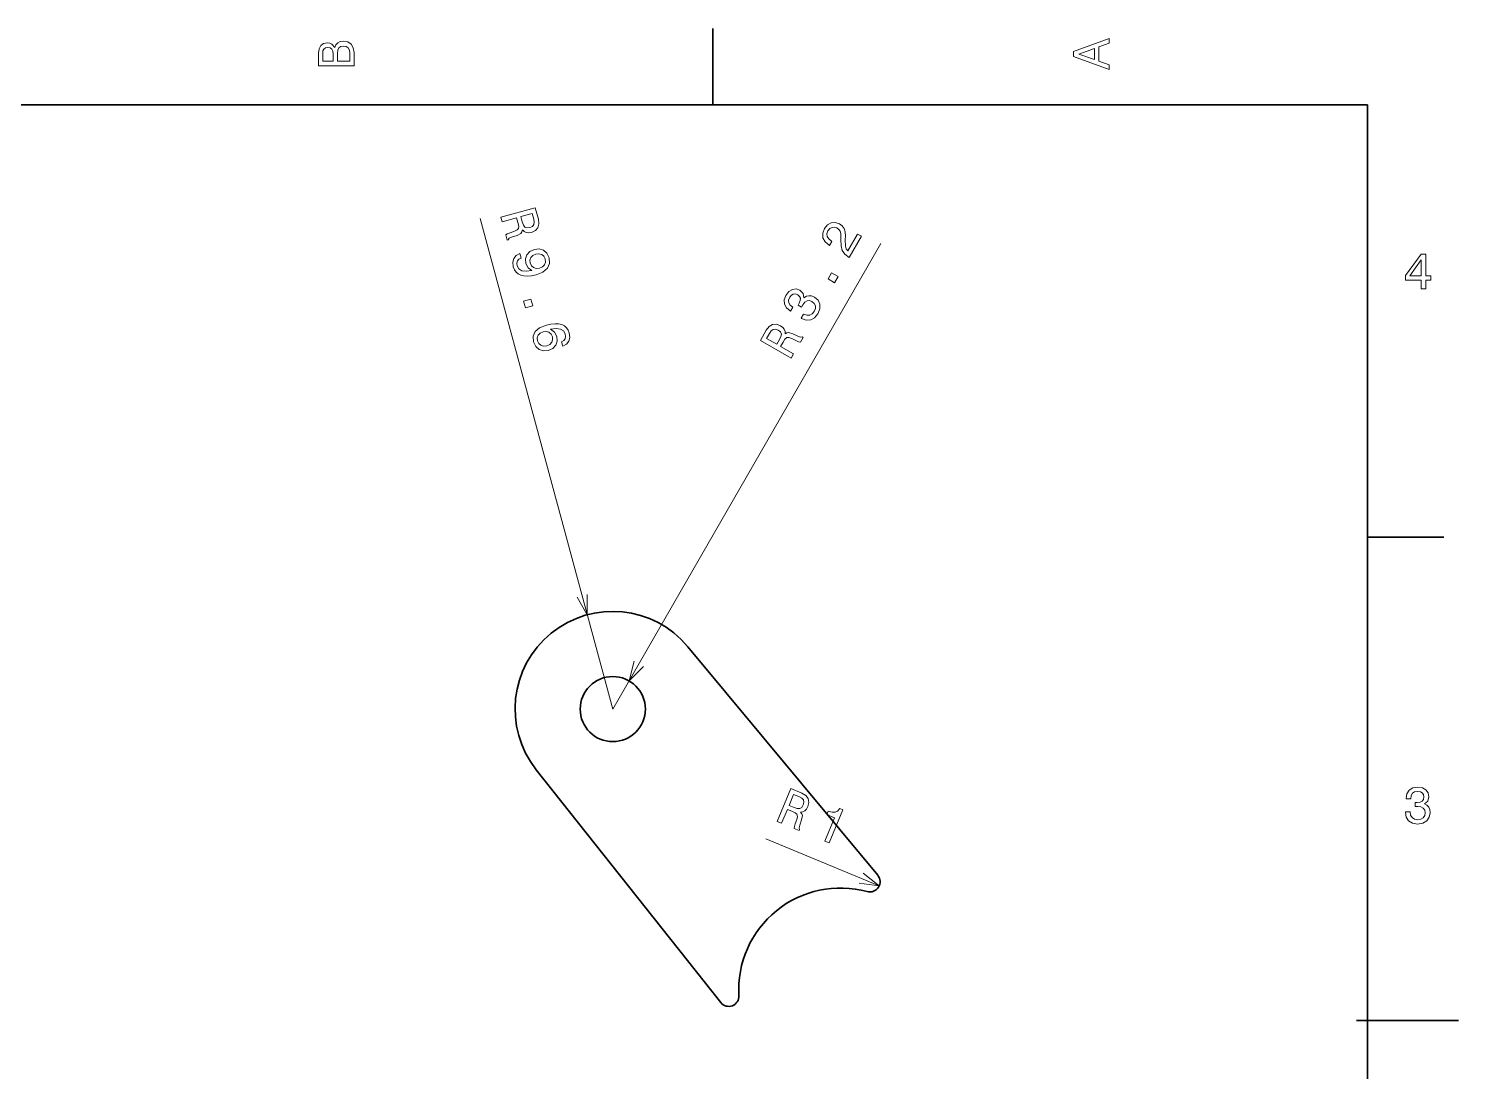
# Model space of a CAD drawing. Extents: x 0 to 296, y 0 to 210.
# Drawn here: x 155.5 to 295.9, y 105 to 207.5 of the extents above; entities that cross this region are included whole.
import ezdxf

# ---------------------------------------------------------------- set-up
doc = ezdxf.new("R2010")
doc.units = 0

msp = doc.modelspace()

# ---------------------------------------------------------------- linework, layer by layer
at = {"color": 7, "lineweight": 35, "ltscale": 0.1875}
for p, q in [((222.699997, 200), (222.699997, 207.5)), ((287, 157.5), (294.5, 157.5))]:
    msp.add_line(p, q, dxfattribs=at)
at = {"color": 7, "lineweight": 35}
for p, q in [((287, 200), (10, 200)), ((287, 10), (287, 200)), ((220.242493, 146.745972), (238.887253, 124.277405)), ((205.331146, 134.652771), (223.466049, 111.770706))]:
    msp.add_line(p, q, dxfattribs=at)
at = {"color": 7, "lineweight": 13}
for q in [(199.827682, 188.828552), (239.182816, 186.381454)]:
    msp.add_line((212.854797, 140.615555), q, dxfattribs=at)
at = {"color": 7, "lineweight": 13, "ltscale": 0.301801}
msp.add_line((239.041885, 123.256866), (227.885117, 127.867813), dxfattribs=at)
at = {"color": 7, "lineweight": 35, "ltscale": 0.25}
msp.add_line((285.941101, 110), (295.941101, 110), dxfattribs=at)
at = {"color": 7, "lineweight": 13}
for points in [[(261.633209, 203.466858), (261.633209, 203.930847), (260.604401, 204.298996), (260.604401, 205.695969), (261.633209, 206.064133), (261.633209, 206.538193), (258.128174, 205.257217), (258.128174, 204.742798)], [(185.542007, 205.630417), (185.249496, 205.983429), (185.052811, 206.074219), (184.81073, 206.104477), (184.432495, 206.03891), (184.160156, 205.842224), (183.993729, 205.524506), (183.933212, 205.080704), (183.933212, 203.835022), (187.433212, 203.835022), (187.433212, 205.151306), (187.36261, 205.620331), (187.155838, 205.968307), (186.828018, 206.185165), (186.384216, 206.260818), (186.08667, 206.215424), (185.839554, 206.094391), (185.65799, 205.897705)], [(185.385666, 204.984879), (185.385666, 204.298996), (184.351807, 204.298996), (184.351807, 205.025223), (184.382065, 205.297562), (184.472839, 205.489197), (184.629181, 205.605194), (184.86116, 205.645538), (185.093155, 205.600143), (185.254532, 205.479111), (185.355408, 205.272339)], [(187.014618, 205.095825), (187.014618, 204.298996), (185.809296, 204.298996), (185.809296, 205.050446), (185.844589, 205.368164), (185.9505, 205.595108), (186.132065, 205.731277), (186.394302, 205.776657), (186.671692, 205.731277), (186.863327, 205.605194), (186.979324, 205.393372)], [(260.17572, 204.460388), (258.632477, 205), (260.17572, 205.539627)], [(201.861053, 188.97049), (201.983398, 188.5177), (203.409897, 188.903137), (203.534882, 188.440613), (203.61235, 188.095871), (203.602081, 187.863235), (203.472977, 187.702972), (203.198883, 187.576675), (202.767288, 187.433929), (202.48793, 187.327118), (202.333313, 187.222641), (202.471436, 186.711426), (202.56395, 186.73642), (202.670013, 186.885239), (202.912659, 186.992599), (203.44873, 187.174011), (203.830475, 187.365967), (203.926804, 187.512146), (203.971939, 187.712418), (204.146271, 187.550568), (204.353516, 187.460266), (204.591415, 187.430527), (204.857346, 187.471039), (205.247894, 187.649689), (205.501999, 187.927307), (205.600189, 188.298645), (205.545074, 188.753906), (205.239883, 189.883438)], [(205.097046, 188.768677), (205.148071, 188.463806), (205.112137, 188.229462), (204.977249, 188.051971), (204.721313, 187.935791), (204.425781, 187.908173), (204.219864, 187.993591), (204.071716, 188.193878), (203.964493, 188.494019), (203.82373, 189.014954), (204.948395, 189.318848)], [(236.078629, 184.996292), (237.278198, 187.081482), (236.902252, 187.29776), (235.954163, 185.649719), (235.801514, 185.859711), (235.721558, 186.115158), (235.690338, 186.778946), (235.707565, 187.112305), (235.685562, 187.508972), (235.58519, 187.840164), (235.395172, 188.106567), (235.127426, 188.318771), (234.717468, 188.455704), (234.31076, 188.416229), (233.946091, 188.207092), (233.646637, 187.838272), (233.479538, 187.375854), (233.501419, 186.938538), (233.711075, 186.544464), (234.103622, 186.225555), (234.164825, 186.190353), (234.393661, 186.588165), (234.358688, 186.608276), (234.084061, 186.818634), (233.933395, 187.062408), (233.901642, 187.330841), (233.996902, 187.607681), (234.186478, 187.83609), (234.4039, 187.961182), (234.644806, 187.985504), (234.884155, 187.906006), (235.067642, 187.75972), (235.190338, 187.578583), (235.258499, 187.35318), (235.278992, 187.085403), (235.270508, 186.747009), (235.29509, 186.162689), (235.41008, 185.695068), (235.656693, 185.314667), (236.065521, 185.003845)], [(203.728867, 185.383224), (203.363983, 185.206268), (203.123566, 184.916672), (203.028, 184.535614), (203.078247, 184.07901), (203.189941, 183.80098), (203.34729, 183.56662), (203.557419, 183.388306), (203.821625, 183.261185), (204.12886, 183.187469), (204.488876, 183.16983), (204.885727, 183.209137), (205.330475, 183.303192), (205.994598, 183.571442), (206.43161, 183.945496), (206.630859, 184.40683), (206.597198, 184.956696), (206.380646, 185.410156), (206.049606, 185.707275), (205.62619, 185.843628), (205.152359, 185.799194), (204.706009, 185.595001), (204.41243, 185.270142), (204.280563, 184.868835), (204.324615, 184.415787), (204.540771, 183.983124), (204.91655, 183.71376), (204.355087, 183.64563), (203.928375, 183.69751), (203.635086, 183.874237), (203.473907, 184.18071), (203.43959, 184.443085), (203.496704, 184.657043), (203.634216, 184.824799), (203.849899, 184.935303)], [(205.284821, 185.328247), (205.599838, 185.361115), (205.875229, 185.289261), (206.084045, 185.115814), (206.212585, 184.852783), (206.236649, 184.551056), (206.144913, 184.291199), (205.948059, 184.091721), (205.660675, 183.956604), (205.339478, 183.927277), (205.073807, 184.00177), (204.872101, 184.187592), (204.743179, 184.47142), (204.719513, 184.75235), (204.804138, 184.999847), (204.991257, 185.196686)], [(292.277374, 181.916794), (292.731262, 181.916794), (292.731262, 182.784225), (293.23056, 182.784225), (293.23056, 183.187683), (292.731262, 183.187683), (292.731262, 185.341141), (292.272339, 185.341141), (290.739197, 183.228027), (290.739197, 182.784225), (292.277374, 182.784225)], [(291.162842, 183.187683), (292.277374, 184.756134), (292.277374, 183.187683)], [(234.655762, 182.522903), (235.002792, 183.12616), (234.351456, 183.500885), (234.00441, 182.897614)], [(231.379593, 179.032745), (231.410187, 179.015152), (231.870087, 178.843674), (232.30304, 178.868073), (232.690216, 179.075867), (233.010986, 179.461533), (233.198212, 179.958923), (233.202026, 180.410553), (233.021759, 180.805145), (232.673584, 181.110168), (232.395554, 181.223572), (232.130402, 181.248108), (231.878113, 181.183792), (231.639374, 181.041855), (231.566772, 181.461807), (231.248672, 181.778625), (230.86998, 181.90921), (230.503922, 181.869598), (230.166138, 181.656647), (229.867889, 181.269684), (229.711502, 180.835999), (229.730316, 180.423721), (229.923157, 180.050964), (230.291992, 179.751526), (230.322586, 179.733917), (230.546402, 180.122986), (230.286743, 180.318909), (230.151047, 180.548248), (230.134262, 180.802246), (230.238922, 181.085327), (230.404663, 181.292511), (230.592026, 181.405823), (230.798508, 181.420868), (231.022217, 181.344528), (231.213791, 181.181961), (231.297699, 180.994049), (231.27951, 180.760162), (231.162384, 180.495895), (231.059937, 180.327911), (231.405289, 180.129242), (231.519775, 180.34848), (231.717545, 180.601257), (231.940659, 180.746353), (232.181564, 180.770691), (232.429657, 180.686142), (232.655533, 180.492188), (232.770584, 180.257294), (232.772934, 179.988297), (232.658875, 179.699005), (232.456726, 179.448746), (232.2099, 179.323105), (231.927139, 179.317047), (231.610947, 179.434937)], [(204.090942, 180.717743), (204.272476, 180.045868), (204.99791, 180.241882), (204.81636, 180.913757)], [(207.940353, 176.273605), (208.309708, 176.472656), (208.543945, 176.765808), (208.639496, 177.146881), (208.587036, 177.592407), (208.475342, 177.870453), (208.315735, 178.09375), (208.105621, 178.272064), (207.8414, 178.3992), (207.534164, 178.4729), (207.179031, 178.491882), (206.775986, 178.456116), (206.337418, 178.358505), (205.667114, 178.093811), (205.230118, 177.719742), (205.032181, 177.253571), (205.072021, 176.700119), (205.287247, 176.251541), (205.613434, 175.953094), (206.03685, 175.816742), (206.516861, 175.857635), (206.957016, 176.065369), (207.251923, 176.385361), (207.382477, 176.79155), (207.344604, 177.241028), (207.122269, 177.677246), (206.751343, 177.947937), (207.306641, 178.019623), (207.733353, 177.967743), (208.026642, 177.791016), (208.193985, 177.480988), (208.22081, 177.227036), (208.168564, 177.014404), (208.031052, 176.846649), (207.819321, 176.721527)], [(230.392944, 175.112869), (230.626816, 175.519409), (229.345978, 176.256256), (229.584885, 176.671539), (229.774033, 176.970001), (229.945877, 177.127136), (230.150497, 177.149078), (230.433563, 177.044403), (230.839569, 176.839935), (231.112579, 176.717789), (231.295761, 176.682236), (231.559814, 177.141235), (231.476746, 177.189026), (231.296509, 177.15889), (231.049072, 177.254684), (230.54187, 177.505737), (230.136276, 177.640167), (229.964783, 177.605011), (229.791183, 177.495407), (229.782501, 177.733139), (229.699905, 177.943558), (229.552826, 178.132904), (229.336227, 178.292419), (228.933823, 178.442444), (228.557816, 178.426025), (228.225723, 178.233063), (227.942566, 177.87233), (227.359131, 176.858154)], [(206.384399, 176.328583), (206.063202, 176.299255), (205.792664, 176.372437), (205.577667, 176.549423), (205.455322, 176.808914), (205.426392, 177.109314), (205.518127, 177.369186), (205.713669, 177.573517), (206.008545, 177.700226), (206.323563, 177.733093), (206.589218, 177.6586), (206.795792, 177.474106), (206.930908, 177.186722), (206.948395, 176.909348), (206.86377, 176.66185), (206.671783, 176.463699)], [(228.248749, 177.544922), (228.428391, 177.796478), (228.619583, 177.936676), (228.840485, 177.96669), (229.103546, 177.867722), (229.331955, 177.678146), (229.417053, 177.472107), (229.380051, 177.225739), (229.243484, 176.937759), (228.974396, 176.470016), (227.964584, 177.050934)], [(229.012573, 129.565933), (229.44603, 129.386795), (230.010422, 130.752426), (230.453201, 130.569427), (230.773682, 130.420609), (230.951797, 130.270599), (231.000092, 130.070557), (230.933044, 129.776306), (230.78299, 129.347198), (230.697311, 129.060638), (230.685822, 128.874405), (231.175201, 128.672134), (231.211807, 128.760696), (231.158539, 128.935501), (231.22142, 129.193283), (231.404541, 129.728775), (231.485184, 130.148376), (231.42807, 130.313873), (231.296875, 130.471771), (231.531464, 130.51123), (231.729385, 130.620438), (231.898041, 130.790833), (232.028107, 131.026306), (232.124649, 131.444778), (232.05957, 131.815475), (231.825165, 132.11972), (231.430725, 132.353668), (230.349396, 132.800568)], [(231.145813, 132.007584), (231.418564, 131.862122), (231.582382, 131.690735), (231.640808, 131.475586), (231.576813, 131.201904), (231.418472, 130.950836), (231.225204, 130.839722), (230.976135, 130.844437), (230.672867, 130.942474), (230.174164, 131.14859), (230.619125, 132.22525)], [(290.729126, 130.51622), (290.729126, 130.480911), (290.809814, 129.996765), (291.046844, 129.633652), (291.420044, 129.401657), (291.914276, 129.315933), (292.438782, 129.401657), (292.832153, 129.623566), (293.08429, 129.976593), (293.175079, 130.430481), (293.134735, 130.728027), (293.023773, 130.970108), (292.842224, 131.156708), (292.600159, 131.292877), (292.927948, 131.565216), (293.043945, 131.998932), (292.968292, 132.392303), (292.751434, 132.68985), (292.398407, 132.87645), (291.914276, 132.942017), (291.460388, 132.861313), (291.112396, 132.63942), (290.885468, 132.286392), (290.809814, 131.817368), (290.809814, 131.782074), (291.258636, 131.782074), (291.299011, 132.104828), (291.430115, 132.336823), (291.641937, 132.478027), (291.939484, 132.528473), (292.201721, 132.488113), (292.393372, 132.382217), (292.509369, 132.210739), (292.554749, 131.97876), (292.509369, 131.731628), (292.388336, 131.565216), (292.176514, 131.46434), (291.889069, 131.434082), (291.692383, 131.439133), (291.692383, 131.04071), (291.939484, 131.050797), (292.257202, 131.005417), (292.494232, 130.884369), (292.635468, 130.687683), (292.685883, 130.430481), (292.630402, 130.13797), (292.484161, 129.921112), (292.252167, 129.784943), (291.944519, 129.739563), (291.626801, 129.789993), (291.394806, 129.941284), (291.248566, 130.183365), (291.193085, 130.51622)], [(233.698059, 127.629471), (234.122208, 127.454185), (235.468674, 130.712128), (235.151733, 130.843109), (234.950333, 130.593475), (234.703568, 130.471725), (234.400986, 130.465805), (234.031357, 130.574921), (233.894592, 130.243988), (234.649643, 129.931946)]]:
    msp.add_lwpolyline(points, close=True, dxfattribs=at)
for points in [[(209.347046, 151.613159), (210.350677, 149.883209), (210.346497, 151.883209)], [(214.965118, 145.321976), (214.450485, 143.389313), (215.862488, 144.80574)], [(237.058792, 123.51635), (239.041885, 123.256866), (237.454208, 124.473129)]]:
    msp.add_lwpolyline(points, dxfattribs=at)
at = {"color": 7, "lineweight": 35}
msp.add_circle((212.854797, 140.615555), 3.2, dxfattribs=at)
for centre, radius, start, end in [((212.854797, 140.615555), 9.6, 39.686408, 218.398144), ((238.117706, 123.638817), 1, 254.788934, 39.686408), ((235.231567, 113.024193), 10, 74.788932, 183.295616), ((224.249756, 112.39183), 1, 218.398144, 3.295616)]:
    msp.add_arc(centre, radius, start, end, dxfattribs=at)

doc.saveas('drawing.dxf')
